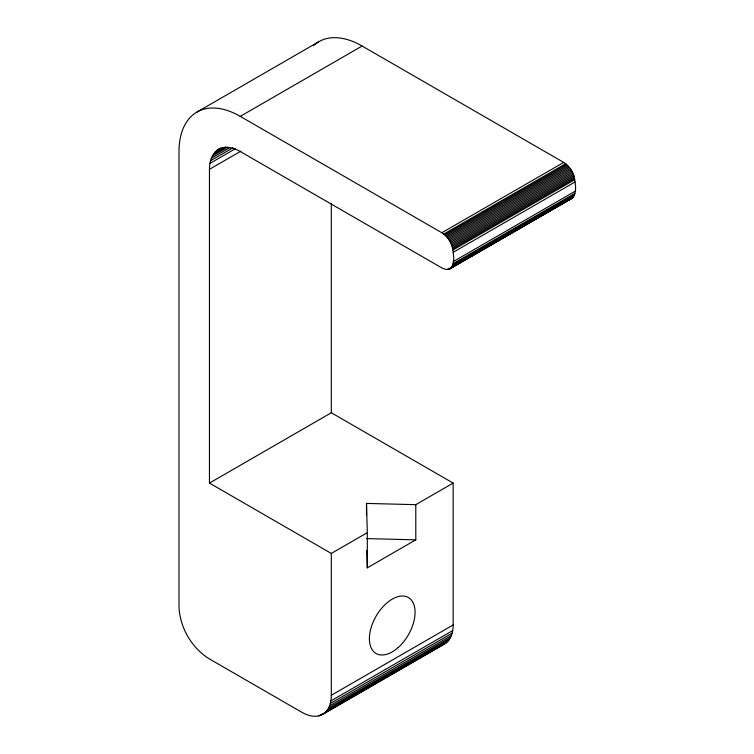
<?xml version="1.0" encoding="UTF-8"?>
<svg xmlns="http://www.w3.org/2000/svg" width="754" height="754" viewBox="0 0 754 754"><rect width="100%" height="100%" fill="white"/><g stroke="black" fill="none" stroke-linecap="round" stroke-linejoin="round"><path stroke-width="1.13" d="M218.49 149.386C225.371 145.475 233.844 147.831 240.272 151.535L442.089 268.056L445.868 269.47L449.912 268.829L571.758 198.49C577.781 193.062 575.208 183.024 573.935 175.852C572.088 170.442 568.629 165.409 563.69 162.402L362.108 46.022L240.272 116.37A86.644 50.018 60 0 0 179 151.743L179 606.706C179.81 627.432 191.488 647.648 209.028 658.713L301.845 712.294C307.99 715.848 316.096 718.1 322.674 714.358L444.521 644.02C451.052 640.184 453.154 632.031 453.154 624.943L453.154 483.097L415.793 504.671L366.501 503.418L367.311 532.654L331.308 553.445L209.461 483.097L209.461 169.32C209.282 161.083 212.449 151.752 220.517 148.208M322.674 714.358C329.206 710.522 331.308 702.379 331.308 695.282L331.308 553.445M449.912 268.829C455.934 263.41 453.361 253.372 452.089 246.2C450.251 240.79 446.792 235.748 441.844 232.75L240.272 116.37M196.945 112.073L318.791 41.734M216.671 150.621L220.733 148.274M215.031 152.138L223.156 147.445M213.589 153.92L225.776 146.889M212.355 155.955L227.585 147.162M211.318 158.227L229.602 147.68M210.517 160.725L232.854 147.831M209.932 163.42L235.314 148.764M209.461 169.32L240.941 151.149M441.844 232.75L563.69 162.402M443.814 234.079L565.651 163.731M444.775 234.88L566.622 164.532M445.718 235.766L567.555 165.418M446.622 236.728L568.469 166.38M447.499 237.755L569.345 167.416M448.328 238.848L570.175 168.51M449.111 239.998L570.957 169.65M449.846 241.186L571.683 170.838M450.506 242.411L572.352 172.063M451.109 243.655L572.955 173.316M451.637 244.927L573.483 174.579M452.089 246.2L573.935 175.852M452.466 247.472L574.312 177.124M452.768 248.726L574.614 178.378M452.984 249.96L574.821 179.612M453.154 252.326L575 181.978M453.154 261.666L575 191.318M452.984 263.787L574.831 193.448M452.777 264.758L574.623 194.409M452.485 265.653L574.331 195.305M452.117 266.473L573.964 196.125M447.622 269.536L573.511 196.86M448.432 269.414L572.993 197.501M449.196 269.178L572.409 198.038M209.461 483.097L331.308 412.749L453.154 483.097M366.821 550.288L367.311 567.828L415.793 539.845L415.793 504.671M331.308 695.282L453.154 624.943M330.865 700.937L452.702 630.589M330.309 703.51L452.146 633.162M329.536 705.895L451.373 635.547M328.546 708.072L450.392 637.724M327.359 710.023L449.205 639.675M318.744 715.904L321.788 714.142M325.851 711.795L447.819 641.381M320.78 715.273L446.255 642.832M571.758 198.49L569.459 199.197M444.521 644.02L440.59 645.556M366.501 538.592L415.793 539.845M367.311 532.654L367.311 567.828M366.501 503.418L366.501 515.142M331.308 203.571L331.308 412.749M313.504 45.636A86.644 50.018 60 0 1 362.108 46.022M398.14 647.573A32.309 18.652 -60 0 0 408.385 597.526A32.309 18.652 -60 0 0 370.167 631.418A32.309 18.652 -60 0 0 398.14 647.573"/></g></svg>
